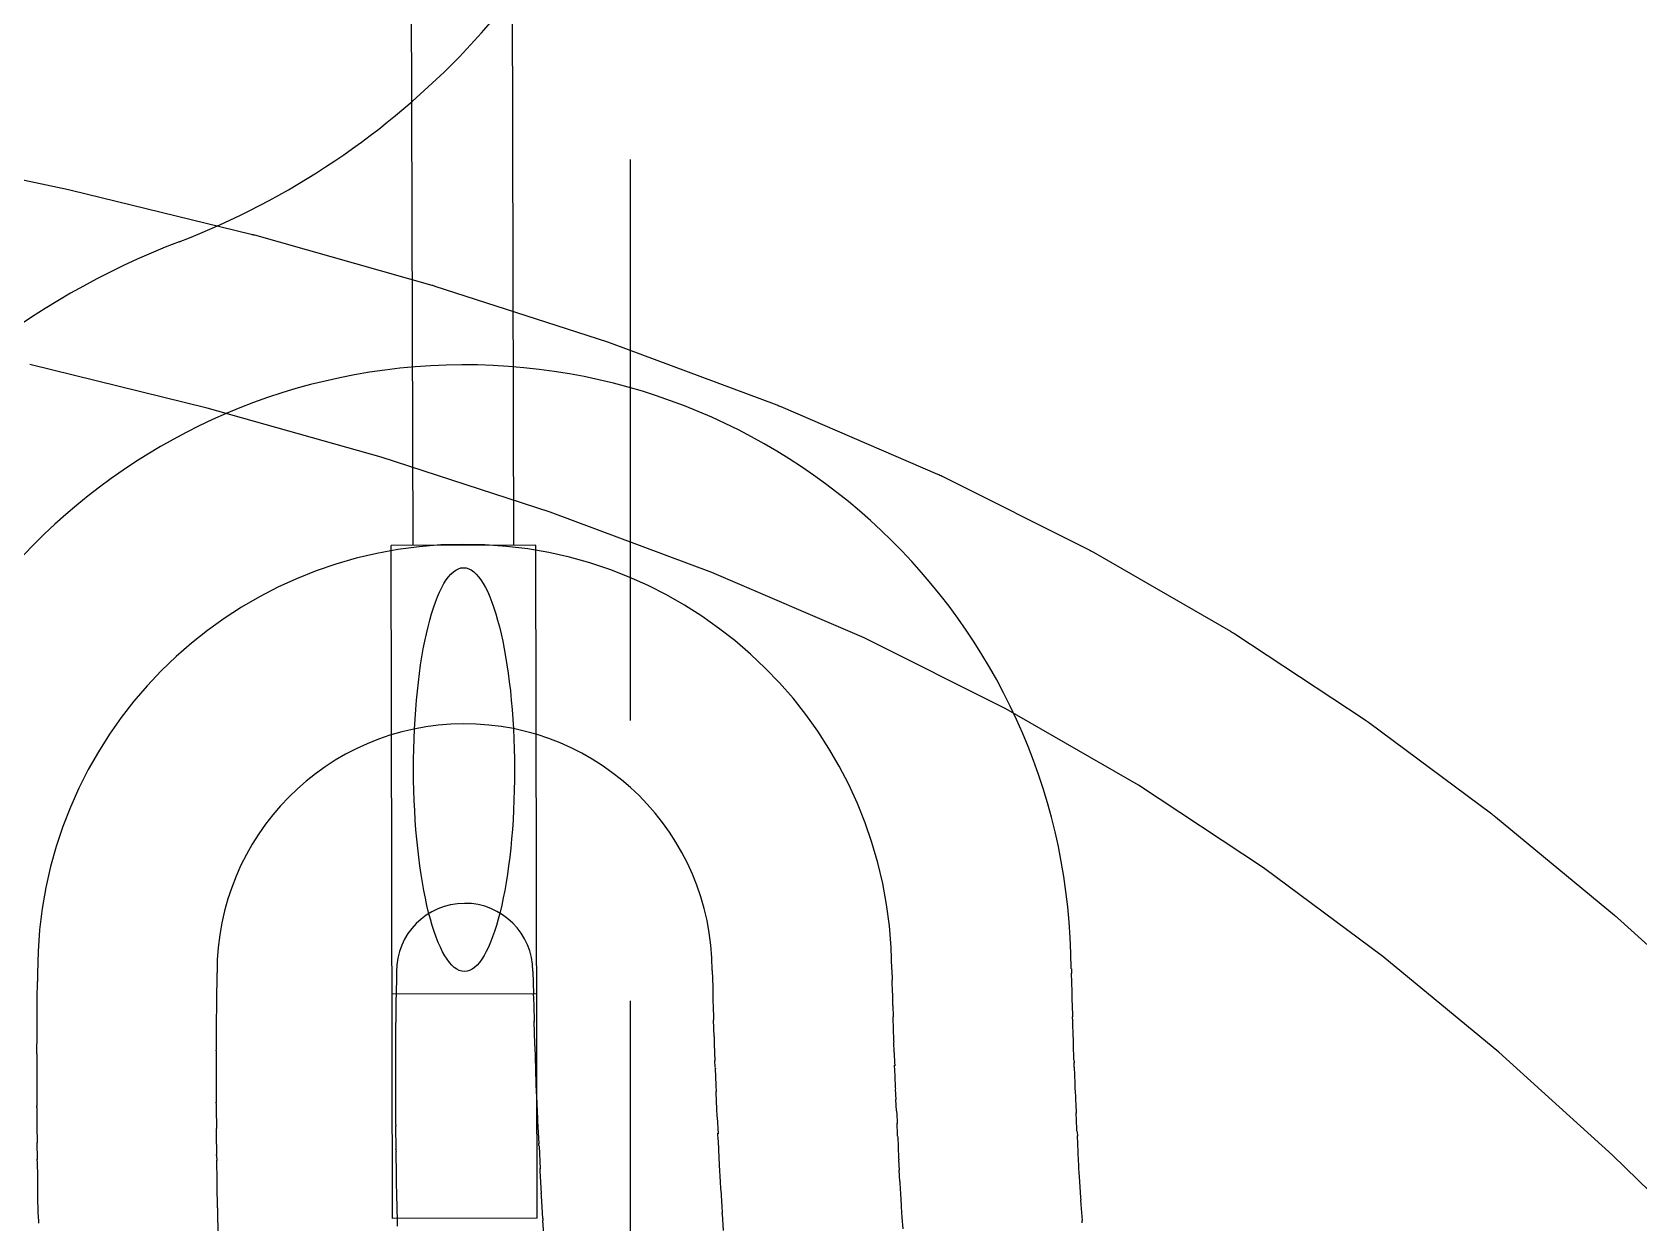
# Model space of a CAD drawing. Header units: feet. Extents: x 9681 to 12164, y 9191 to 13159.
# Drawn here: x 10537.78 to 10573.59, y 11948.12 to 11974.65 of the extents above; entities that cross this region are included whole.
import ezdxf

# ---------------------------------------------------------------- set-up
doc = ezdxf.new("R2010")
doc.units = ezdxf.units.FT
doc.header["$MEASUREMENT"] = 0
doc.linetypes.add('CENTER2', pattern=[1.125, 0.75, -0.125, 0.125, -0.125])
doc.linetypes.add('DASHED', pattern=[0.75, 0.5, -0.25])
for name, color, linetype in [('2SD', 15, 'Continuous'), ('2SD-HDWL', 15, 'CENTER2'), ('CREEKCONT-MJR', 2, 'Continuous'), ('CREEKCONT-MNR', 3, 'Continuous'), ('GRID', 254, 'DASHED'), ('LND-WALK', 2, 'Continuous')]:
    doc.layers.add(name, color=color, linetype=linetype)

msp = doc.modelspace()

# ---------------------------------------------------------------- linework, layer by layer
at = {"layer": '2SD', "color": 7, "linetype": 'Continuous'}
for p, q in [((10546.269, 11963.217), (10545.872, 12111.113)), ((10548.519, 11963.221), (10548.175, 12091.478))]:
    msp.add_line(p, q, dxfattribs=at)
at = {"layer": '2SD-HDWL', "color": 7, "linetype": 'Continuous'}
for p, q in [((10549.007, 11963.222), (10545.782, 11963.216)), ((10545.814, 11948.216), (10545.782, 11963.216)), ((10549.039, 11948.222), (10549.007, 11963.222)), ((10549.028, 11953.222), (10545.803, 11953.216)), ((10549.039, 11948.222), (10545.814, 11948.216))]:
    msp.add_line(p, q, dxfattribs=at)
msp.add_ellipse((10547.405, 11958.219), major_axis=(0.01, -4.5), ratio=0.25, dxfattribs=at)
at = {"layer": 'CREEKCONT-MJR', "color": 5, "linetype": 'Continuous'}
for centre, start, end in [((10534.823, 11986.214, 790), 291.0029, 342.3084), ((10547.287, 11953.751, 790), 111.0029, 180.3684)]:
    msp.add_arc(centre, 17.387, start, end, dxfattribs=at)
at = {"layer": 'CREEKCONT-MNR', "color": 5, "extrusion": (0.999914, -0.013112, 0)}
for points, elevation in [([(12090.636, 788), (12090.817, 788)], 10380.262), ([(12090.782, 787), (12090.887, 787)], 10384.262), ([(12090.397, 786), (12090.929, 786)], 10388.261), ([(12090.929, 786), (12090.958, 786)], 10388.261)]:
    msp.add_lwpolyline(points, dxfattribs=dict(at, elevation=elevation))
at = {"layer": 'CREEKCONT-MNR', "color": 5}
for points, elevation in [([(10548.94, 11953.726), (10548.951, 11953.217)], 786), ([(10552.94, 11953.744), (10552.948, 11953.371)], 787), ([(10560.942, 11953.68), (10560.952, 11953.27)], 789), ([(10537.893, 11953.114), (10537.898, 11953.495)], 788), ([(10541.893, 11953.133), (10541.899, 11953.589)], 787), ([(10552.948, 11953.371), (10552.952, 11953.204)], 787), ([(10537.888, 11952.517), (10537.891, 11952.897)], 788), ([(10537.891, 11952.897), (10537.893, 11953.079)], 788), ([(10545.893, 11953.145), (10545.893, 11953.151)], 786), ([(10541.888, 11952.53), (10541.887, 11952.55)], 787), ([(10545.884, 11952.017), (10545.887, 11952.549)], 786), ([(10545.887, 11952.578), (10545.887, 11952.584)], 786), ([(10545.887, 11952.549), (10545.887, 11952.578)], 786), ([(10548.967, 11952.615), (10548.967, 11952.609)], 786), ([(10537.885, 11951.92), (10537.887, 11952.3)], 788), ([(10537.887, 11952.3), (10537.888, 11952.482)], 788), ([(10541.885, 11951.968), (10541.887, 11952.424)], 787), ([(10552.978, 11952.27), (10552.983, 11952.123)], 787), ([(10556.982, 11952.186), (10556.983, 11952.15)], 788), ([(10541.884, 11951.386), (10541.885, 11951.842)], 787), ([(10545.884, 11951.981), (10545.884, 11952.011)], 786), ([(10548.983, 11952.06), (10548.984, 11952.054)], 786), ([(10548.984, 11952.054), (10549.001, 11951.546)], 786), ([(10556.991, 11951.914), (10557.001, 11951.661)], 788), ([(10549.001, 11951.546), (10549.002, 11951.504)], 786), ([(10553.002, 11951.562), (10553.016, 11951.19)], 787), ([(10561.004, 11951.587), (10561.02, 11951.228)], 789), ([(10541.884, 11951.259), (10541.884, 11951.365)], 787), ([(10545.883, 11951.443), (10545.883, 11951.449)], 786), ([(10553.016, 11951.19), (10553.022, 11951.042)], 787), ([(10561.02, 11951.228), (10561.021, 11951.178)], 789), ([(10545.885, 11950.876), (10545.884, 11950.882)], 786), ([(10545.885, 11950.846), (10545.885, 11950.876)], 786), ([(10545.888, 11950.315), (10545.885, 11950.846)], 786), ([(10549.023, 11950.949), (10549.023, 11950.943)], 786), ([(10549.023, 11950.943), (10549.044, 11950.436)], 786), ([(10561.025, 11951.077), (10561.041, 11950.718)], 789), ([(10537.888, 11950.507), (10537.887, 11950.69)], 788), ([(10537.89, 11950.129), (10537.888, 11950.507)], 788), ([(10549.044, 11950.436), (10549.046, 11950.394)], 786), ([(10549.046, 11950.394), (10549.046, 11950.388)], 786), ([(10549.046, 11950.388), (10549.069, 11949.881)], 786), ([(10561.041, 11950.718), (10561.043, 11950.668)], 789), ([(10537.891, 11950.093), (10537.89, 11950.129)], 788), ([(10541.89, 11950.094), (10541.889, 11950.201)], 787), ([(10541.895, 11949.639), (10541.89, 11950.094)], 787), ([(10545.888, 11950.309), (10545.888, 11950.315)], 786), ([(10545.893, 11949.748), (10545.888, 11950.279)], 786), ([(10561.071, 11950.057), (10561.09, 11949.698)], 789), ([(10537.896, 11949.531), (10537.892, 11949.91)], 788), ([(10545.901, 11949.18), (10545.894, 11949.711)], 786), ([(10549.071, 11949.839), (10549.071, 11949.833)], 786), ([(10553.069, 11949.962), (10553.069, 11949.941)], 787), ([(10553.069, 11949.941), (10553.087, 11949.57)], 787), ([(10537.899, 11949.312), (10537.897, 11949.496)], 788), ([(10541.902, 11949.057), (10541.897, 11949.512)], 787), ([(10549.095, 11949.327), (10549.098, 11949.285)], 786), ([(10553.095, 11949.423), (10553.096, 11949.402)], 787), ([(10557.093, 11949.56), (10557.094, 11949.525)], 788), ([(10541.903, 11949.036), (10541.902, 11949.057)], 787), ([(10545.901, 11949.144), (10545.901, 11949.174)], 786), ([(10545.91, 11948.613), (10545.901, 11949.144)], 786), ([(10553.115, 11949.031), (10553.124, 11948.883)], 787), ([(10557.122, 11949), (10557.135, 11948.764)], 788), ([(10561.118, 11949.189), (10561.12, 11949.138)], 789), ([(10561.12, 11949.138), (10561.125, 11949.037)], 789), ([(10561.125, 11949.037), (10561.147, 11948.679)], 789), ([(10549.127, 11948.724), (10549.155, 11948.218)], 786), ([(10557.135, 11948.764), (10557.151, 11948.511)], 788), ([(10561.149, 11948.628), (10561.155, 11948.528)], 789), ([(10541.925, 11947.893), (10541.916, 11948.346)], 787), ([(10553.154, 11948.343), (10553.155, 11948.322)], 787), ([(10557.151, 11948.511), (10557.152, 11948.475)], 788), ([(10557.152, 11948.475), (10557.166, 11948.24)], 788), ([(10557.166, 11948.24), (10557.183, 11947.987)], 788), ([(10549.158, 11948.169), (10549.188, 11947.664)], 786)]:
    msp.add_lwpolyline(points, dxfattribs=dict(at, elevation=elevation))
at = {"layer": 'CREEKCONT-MNR', "color": 5, "extrusion": (0.999753, 0.022228, 0)}
for points, elevation in [([(11716.146, 788), (11715.91, 788)], 10820.043), ([(11716.076, 789), (11715.975, 789)], 10824.043)]:
    msp.add_lwpolyline(points, dxfattribs=dict(at, elevation=elevation))
at = {"layer": 'CREEKCONT-MNR', "color": 5, "extrusion": (0.999708, 0.024177, 0)}
for points, elevation in [([(11694.801, 788), (11694.512, 788)], 10842.855), ([(11694.685, 786), (11694.639, 786)], 10834.856)]:
    msp.add_lwpolyline(points, dxfattribs=dict(at, elevation=elevation))
at = {"layer": 'CREEKCONT-MNR', "color": 5, "extrusion": (0.999979, 0.00643, 0)}
for points, elevation in [([(11885.115, 789), (11885.065, 789)], 10637.594), ([(11885.072, 788), (11885.108, 788)], 10614.534), ([(11885.08, 787), (11885.1, 787)], 10618.534), ([(11885.093, 786), (11885.087, 786)], 10625.594), ([(11885.1, 787), (11885.08, 787)], 10629.594), ([(11885.108, 788), (11885.072, 788)], 10633.594)]:
    msp.add_lwpolyline(points, dxfattribs=dict(at, elevation=elevation))
at = {"layer": 'CREEKCONT-MNR', "color": 5, "extrusion": (0.999956, -0.00937, 0)}
for points, elevation in [([(12050.801, 787), (12051.257, 787)], 10429.432), ([(12051.257, 787), (12051.362, 787)], 10429.432), ([(12050.871, 786), (12051.404, 786)], 10433.432), ([(12051.404, 786), (12051.433, 786)], 10433.432)]:
    msp.add_lwpolyline(points, dxfattribs=dict(at, elevation=elevation))
at = {"layer": 'CREEKCONT-MNR', "color": 5, "extrusion": (0.999663, 0.025968, 0)}
for points, elevation in [([(11675.199, 786), (11674.69, 786)], 10855.795), ([(11675.113, 787), (11674.74, 787)], 10859.794), ([(11675.027, 788), (11674.791, 788)], 10863.793), ([(11674.942, 789), (11674.841, 789)], 10867.792)]:
    msp.add_lwpolyline(points, dxfattribs=dict(at, elevation=elevation))
at = {"layer": 'CREEKCONT-MNR', "color": 5, "extrusion": (0.999521, 0.030943, 0)}
for points, elevation in [([(11620.575, 788), (11620.322, 788)], 10921.766), ([(11620.606, 789), (11620.246, 789)], 10925.765), ([(11620.514, 786), (11620.473, 786)], 10913.767), ([(11620.544, 787), (11620.397, 787)], 10917.767)]:
    msp.add_lwpolyline(points, dxfattribs=dict(at, elevation=elevation))
at = {"layer": 'CREEKCONT-MNR', "color": 5, "extrusion": (0.999559, 0.029709, 0)}
for points, elevation in [([(11633.938, 786), (11633.429, 786)], 10899.406), ([(11633.852, 787), (11633.48, 787)], 10903.405), ([(11633.767, 788), (11633.53, 788)], 10907.404), ([(11633.681, 789), (11633.581, 789)], 10911.403)]:
    msp.add_lwpolyline(points, dxfattribs=dict(at, elevation=elevation))
at = {"layer": 'CREEKCONT-MNR', "color": 5, "extrusion": (0.999948, 0.010172, 0)}
for points, elevation in [([(11844.7, 787), (11844.679, 787)], 10674.003), ([(11844.707, 788), (11844.672, 788)], 10678.003), ([(11844.715, 789), (11844.664, 789)], 10682.003), ([(11844.672, 788), (11844.707, 788)], 10658.924)]:
    msp.add_lwpolyline(points, dxfattribs=dict(at, elevation=elevation))
at = {"layer": 'CREEKCONT-MNR', "color": 5, "extrusion": (0.999398, 0.034689, 0)}
for points, elevation in [([(11579.07, 789), (11578.71, 789)], 10969.233), ([(11579.039, 788), (11578.786, 788)], 10965.233), ([(11578.978, 786), (11578.937, 786)], 10957.235)]:
    msp.add_lwpolyline(points, dxfattribs=dict(at, elevation=elevation))
at = {"layer": 'CREEKCONT-MNR', "color": 5, "extrusion": (0.999984, -0.005628, 0), "elevation": 10474.455}
msp.add_lwpolyline([(12011.562, 787), (12011.668, 787)], dxfattribs=at)
at = {"layer": 'CREEKCONT-MNR', "color": 5, "extrusion": (0.999903, 0.013914, 0)}
for points, elevation in [([(11804.148, 789), (11804.098, 789)], 10726.261), ([(11804.105, 788), (11804.141, 788)], 10703.162), ([(11804.113, 787), (11804.133, 787)], 10707.162), ([(11804.12, 786), (11804.126, 786)], 10711.162), ([(11804.133, 787), (11804.113, 787)], 10718.261)]:
    msp.add_lwpolyline(points, dxfattribs=dict(at, elevation=elevation))
at = {"layer": 'CREEKCONT-MNR', "color": 5, "extrusion": (0.99944, 0.033449, 0)}
for points, elevation in [([(11592.258, 789), (11592.157, 789)], 10954.86), ([(11592.429, 787), (11592.057, 787)], 10946.862), ([(11592.343, 788), (11592.107, 788)], 10950.861)]:
    msp.add_lwpolyline(points, dxfattribs=dict(at, elevation=elevation))
at = {"layer": 'CREEKCONT-MNR', "color": 5, "extrusion": (0.999998, -0.001886, 0)}
for points, elevation in [([(11971.553, 788), (11971.735, 788)], 10515.329), ([(11971.7, 787), (11971.805, 787)], 10519.328), ([(11971.315, 786), (11971.847, 786)], 10523.327), ([(11971.173, 788), (11971.553, 788)], 10515.329)]:
    msp.add_lwpolyline(points, dxfattribs=dict(at, elevation=elevation))
at = {"layer": 'CREEKCONT-MNR', "color": 5, "extrusion": (0.999261, 0.038434, 0)}
for points, elevation in [([(11537.372, 789), (11537.012, 789)], 11012.544), ([(11537.311, 787), (11537.163, 787)], 11004.546)]:
    msp.add_lwpolyline(points, dxfattribs=dict(at, elevation=elevation))
at = {"layer": 'CREEKCONT-MNR', "color": 5, "extrusion": (0.999844, 0.017655, 0)}
for points, elevation in [([(11763.394, 786), (11763.388, 786)], 10758.367), ([(11763.402, 787), (11763.381, 787)], 10762.367), ([(11763.409, 788), (11763.373, 788)], 10766.367), ([(11763.417, 789), (11763.366, 789)], 10770.367), ([(11763.373, 788), (11763.409, 788)], 10747.248), ([(11763.381, 787), (11763.402, 787)], 10751.248)]:
    msp.add_lwpolyline(points, dxfattribs=dict(at, elevation=elevation))
at = {"layer": 'CREEKCONT-MNR', "color": 5, "extrusion": (0.999308, 0.037189, 0)}
for points, elevation in [([(11550.929, 786), (11550.421, 786)], 10986.164), ([(11550.758, 788), (11550.521, 788)], 10994.163), ([(11550.672, 789), (11550.571, 789)], 10998.162)]:
    msp.add_lwpolyline(points, dxfattribs=dict(at, elevation=elevation))
at = {"layer": 'CREEKCONT-MNR', "color": 5, "extrusion": (0.999998, 0.001856, 0)}
for points, elevation in [([(11931.522, 788), (11931.705, 788)], 10560.053), ([(11931.143, 788), (11931.522, 788)], 10560.053), ([(11931.214, 787), (11931.669, 787)], 10564.052), ([(11931.816, 786), (11931.846, 786)], 10568.051), ([(11931.285, 786), (11931.816, 786)], 10568.051)]:
    msp.add_lwpolyline(points, dxfattribs=dict(at, elevation=elevation))
at = {"layer": 'CREEKCONT-MNR', "color": 5, "extrusion": (0.99911, 0.042178, 0)}
for points, elevation in [([(11495.481, 788), (11495.228, 788)], 11051.699), ([(11495.421, 786), (11495.379, 786)], 11043.701)]:
    msp.add_lwpolyline(points, dxfattribs=dict(at, elevation=elevation))
at = {"layer": 'CREEKCONT-MNR', "color": 5, "extrusion": (0.999771, 0.021397, 0)}
for points, elevation in [([(11722.513, 788), (11722.477, 788)], 10810.32), ([(11722.484, 787), (11722.505, 787)], 10795.181), ([(11722.505, 787), (11722.484, 787)], 10806.32), ([(11722.477, 788), (11722.513, 788)], 10791.181)]:
    msp.add_lwpolyline(points, dxfattribs=dict(at, elevation=elevation))
at = {"layer": 'CREEKCONT-MNR', "color": 5, "extrusion": (0.999162, 0.040928, 0)}
for points, elevation in [([(11509.01, 788), (11508.774, 788)], 11037.308), ([(11508.925, 789), (11508.824, 789)], 11041.307), ([(11509.096, 787), (11508.724, 787)], 11033.309)]:
    msp.add_lwpolyline(points, dxfattribs=dict(at, elevation=elevation))
at = {"layer": 'CREEKCONT-MNR', "color": 5, "extrusion": (0.999984, 0.005598, 0), "elevation": 10608.626}
for points in [[(11891.472, 787), (11891.578, 787)], [(11891.017, 787), (11891.472, 787)]]:
    msp.add_lwpolyline(points, dxfattribs=at)
at = {"layer": 'CREEKCONT-MNR', "color": 5, "extrusion": (0.998945, 0.045922, 0)}
for points, elevation in [([(11453.46, 788), (11453.207, 788)], 11094.696), ([(11453.43, 787), (11453.283, 787)], 11090.697)]:
    msp.add_lwpolyline(points, dxfattribs=dict(at, elevation=elevation))
at = {"layer": 'CREEKCONT-MNR', "color": 5, "extrusion": (0.999684, 0.025138, 0)}
for points, elevation in [([(11681.445, 787), (11681.424, 787)], 10850.12), ([(11681.452, 788), (11681.416, 788)], 10854.12), ([(11681.424, 787), (11681.445, 787)], 10838.961)]:
    msp.add_lwpolyline(points, dxfattribs=dict(at, elevation=elevation))
at = {"layer": 'CREEKCONT-MNR', "color": 5, "extrusion": (0.999002, 0.044666, 0)}
for points, elevation in [([(11467.187, 787), (11466.815, 787)], 11076.298), ([(11467.102, 788), (11466.865, 788)], 11080.297), ([(11467.016, 789), (11466.915, 789)], 11084.296)]:
    msp.add_lwpolyline(points, dxfattribs=dict(at, elevation=elevation))
at = {"layer": 'CREEKCONT-MNR', "color": 5, "extrusion": (0.998766, 0.049665, 0)}
for points, elevation in [([(11411.309, 789), (11410.95, 789)], 11141.535), ([(11411.249, 787), (11411.101, 787)], 11133.536), ([(11411.279, 788), (11411.025, 788)], 11137.536), ([(11411.219, 786), (11411.177, 786)], 11129.537)]:
    msp.add_lwpolyline(points, dxfattribs=dict(at, elevation=elevation))
at = {"layer": 'CREEKCONT-MNR', "color": 5, "extrusion": (0.999956, 0.00934, 0)}
for points, elevation in [([(11850.96, 788), (11851.144, 788)], 10649.049), ([(11851.255, 786), (11851.285, 786)], 10657.048)]:
    msp.add_lwpolyline(points, dxfattribs=dict(at, elevation=elevation))
at = {"layer": 'CREEKCONT-MNR', "color": 5, "extrusion": (0.999583, 0.028879, 0)}
for points, elevation in [([(11640.228, 788), (11640.192, 788)], 10897.765), ([(11640.236, 789), (11640.185, 789)], 10901.765), ([(11640.207, 786), (11640.213, 786)], 10886.586), ([(11640.192, 788), (11640.228, 788)], 10878.586), ([(11640.2, 787), (11640.221, 787)], 10882.586)]:
    msp.add_lwpolyline(points, dxfattribs=dict(at, elevation=elevation))
at = {"layer": 'CREEKCONT-MNR', "color": 5, "extrusion": (0.998828, 0.048404, 0)}
for points, elevation in [([(11425.032, 788), (11424.796, 788)], 11123.129), ([(11424.947, 789), (11424.846, 789)], 11127.128), ([(11425.204, 786), (11424.697, 786)], 11115.131)]:
    msp.add_lwpolyline(points, dxfattribs=dict(at, elevation=elevation))
at = {"layer": 'CREEKCONT-MNR', "color": 5, "extrusion": (0.999914, 0.013082, 0)}
for points, elevation in [([(11810.725, 786), (11810.755, 786)], 10701.32), ([(11810.053, 788), (11810.43, 788)], 10693.321), ([(11810.578, 787), (11810.685, 787)], 10697.321)]:
    msp.add_lwpolyline(points, dxfattribs=dict(at, elevation=elevation))
at = {"layer": 'CREEKCONT-MNR', "color": 5, "extrusion": (0.998573, 0.053407, 0)}
for points, elevation in [([(11368.937, 788), (11368.684, 788)], 11180.216), ([(11368.908, 787), (11368.76, 787)], 11176.217)]:
    msp.add_lwpolyline(points, dxfattribs=dict(at, elevation=elevation))
at = {"layer": 'CREEKCONT-MNR', "color": 5, "extrusion": (0.999468, 0.032619, 0)}
for points, elevation in [([(11598.848, 789), (11598.798, 789)], 10945.256), ([(11598.82, 786), (11598.826, 786)], 10930.058), ([(11598.826, 786), (11598.82, 786)], 10933.256), ([(11598.805, 788), (11598.841, 788)], 10922.058)]:
    msp.add_lwpolyline(points, dxfattribs=dict(at, elevation=elevation))
at = {"layer": 'CREEKCONT-MNR', "color": 5, "extrusion": (0.99864, 0.052142, 0)}
for points, elevation in [([(11382.889, 787), (11382.518, 787)], 11161.804), ([(11382.803, 788), (11382.567, 788)], 11165.803), ([(11382.718, 789), (11382.617, 789)], 11169.802), ([(11382.975, 786), (11382.468, 786)], 11157.805)]:
    msp.add_lwpolyline(points, dxfattribs=dict(at, elevation=elevation))
at = {"layer": 'CREEKCONT-MNR', "color": 5, "extrusion": (0.998366, 0.057149, 0)}
for points, elevation in [([(11326.466, 789), (11326.107, 789)], 11226.736), ([(11326.437, 788), (11326.183, 788)], 11222.737), ([(11326.377, 786), (11326.335, 786)], 11214.739)]:
    msp.add_lwpolyline(points, dxfattribs=dict(at, elevation=elevation))
at = {"layer": 'CREEKCONT-MNR', "color": 5, "extrusion": (0.999858, 0.016824, 0)}
for points, elevation in [([(11769.882, 787), (11769.989, 787)], 10741.44), ([(11769.735, 788), (11769.919, 788)], 10737.441), ([(11769.357, 788), (11769.735, 788)], 10737.441), ([(11769.428, 787), (11769.882, 787)], 10741.44)]:
    msp.add_lwpolyline(points, dxfattribs=dict(at, elevation=elevation))
at = {"layer": 'CREEKCONT-MNR', "color": 5, "extrusion": (0.999339, 0.036359, 0)}
for points, elevation in [([(11557.291, 788), (11557.255, 788)], 10984.592), ([(11557.27, 786), (11557.276, 786)], 10973.374), ([(11557.276, 786), (11557.27, 786)], 10976.592), ([(11557.284, 787), (11557.263, 787)], 10980.592), ([(11557.255, 788), (11557.291, 788)], 10965.374), ([(11557.263, 787), (11557.284, 787)], 10969.374)]:
    msp.add_lwpolyline(points, dxfattribs=dict(at, elevation=elevation))
at = {"layer": 'CREEKCONT-MNR', "color": 5, "extrusion": (0.999789, 0.020565, 0)}
for points, elevation in [([(11729.169, 786), (11729.2, 786)], 10789.407), ([(11728.874, 788), (11729.059, 788)], 10781.408), ([(11729.022, 787), (11729.129, 787)], 10785.407), ([(11728.639, 786), (11729.169, 786)], 10789.407)]:
    msp.add_lwpolyline(points, dxfattribs=dict(at, elevation=elevation))
at = {"layer": 'CREEKCONT-MNR', "color": 5, "extrusion": (0.998438, 0.055878, 0), "elevation": 11204.32}
msp.add_lwpolyline([(11340.501, 787), (11340.129, 787)], dxfattribs=at)
at = {"layer": 'CREEKCONT-MNR', "color": 5, "extrusion": (0.999196, 0.040098, 0)}
for points, elevation in [([(11515.588, 789), (11515.537, 789)], 11031.773), ([(11515.565, 786), (11515.559, 786)], 11019.773)]:
    msp.add_lwpolyline(points, dxfattribs=dict(at, elevation=elevation))
at = {"layer": 'CREEKCONT-MNR', "color": 5, "extrusion": (0.998145, 0.060889, 0)}
for points, elevation in [([(11283.748, 787), (11283.6, 787)], 11261.099), ([(11283.718, 786), (11283.675, 786)], 11257.1)]:
    msp.add_lwpolyline(points, dxfattribs=dict(at, elevation=elevation))
at = {"layer": 'CREEKCONT-MNR', "color": 5, "extrusion": (0.998221, 0.059614, 0), "elevation": 11246.677}
msp.add_lwpolyline([(11297.953, 787), (11297.582, 787)], dxfattribs=at)
at = {"layer": 'CREEKCONT-MNR', "color": 5, "extrusion": (0.997909, 0.064629, 0), "elevation": 11311.299}
msp.add_lwpolyline([(11240.989, 789), (11240.63, 789)], dxfattribs=at)
at = {"layer": 'CREEKCONT-MNR', "color": 5, "extrusion": (0.999039, 0.043837, 0), "elevation": 11074.796}
msp.add_lwpolyline([(11473.715, 789), (11473.664, 789)], dxfattribs=at)
at = {"layer": 'CREEKCONT-MNR', "color": 5, "linetype": 'Continuous'}
for centre, radius in [((10547.42, 11953.719, 789), 13.52), ((10547.42, 11953.719, 788), 9.52), ((10547.42, 11953.719, 787), 5.52), ((10547.42, 11953.719, 786), 1.52)]:
    msp.add_arc(centre, radius, 0.2612, 180.2612, dxfattribs=at)
at = {"layer": 'GRID', "color": 253, "linetype": 'DASHED', "ltscale": 25}
msp.add_line((10551.116, 9503.065), (10551.116, 13094.214), dxfattribs=at)
at = {"layer": 'LND-WALK', "color": 7, "linetype": 'Continuous'}
msp.add_lwpolyline([(10534.554, 11972.001), (10538.586, 11971.149, -0.008051), (10538.649, 11971.135), (10542.664, 11970.151, -0.008674), (10542.731, 11970.133), (10546.684, 11969.018, -0.009573), (10546.757, 11968.995), (10550.602, 11967.749, -0.010807), (10550.684, 11967.721), (10554.376, 11966.346, -0.012467), (10554.468, 11966.308), (10557.961, 11964.805, -0.014327), (10558.065, 11964.757), (10561.327, 11963.125, -0.01498), (10561.433, 11963.068), (10564.487, 11961.304, -0.014811), (10564.588, 11961.242), (10567.473, 11959.34, -0.014082), (10567.565, 11959.275), (10570.316, 11957.23, -0.012838), (10570.397, 11957.167), (10573.051, 11954.974, -0.011186), (10573.119, 11954.915), (10575.714, 11952.568, -0.009273)], format="xyb", dxfattribs=at)
msp.add_lwpolyline([(10596.303, 11923.182), (10593.804, 11926.301), (10591.236, 11929.454), (10588.618, 11932.609), (10585.973, 11935.728), (10583.32, 11938.779), (10580.682, 11941.725), (10578.08, 11944.531), (10575.528, 11947.166), (10573.003, 11949.626), (10570.469, 11951.919), (10567.888, 11954.051), (10565.224, 11956.032), (10562.436, 11957.87), (10559.484, 11959.574), (10556.327, 11961.154), (10552.932, 11962.615), (10549.328, 11963.957), (10545.561, 11965.178), (10541.678, 11966.274), (10537.727, 11967.243)], dxfattribs=at)

doc.saveas('drawing.dxf')
